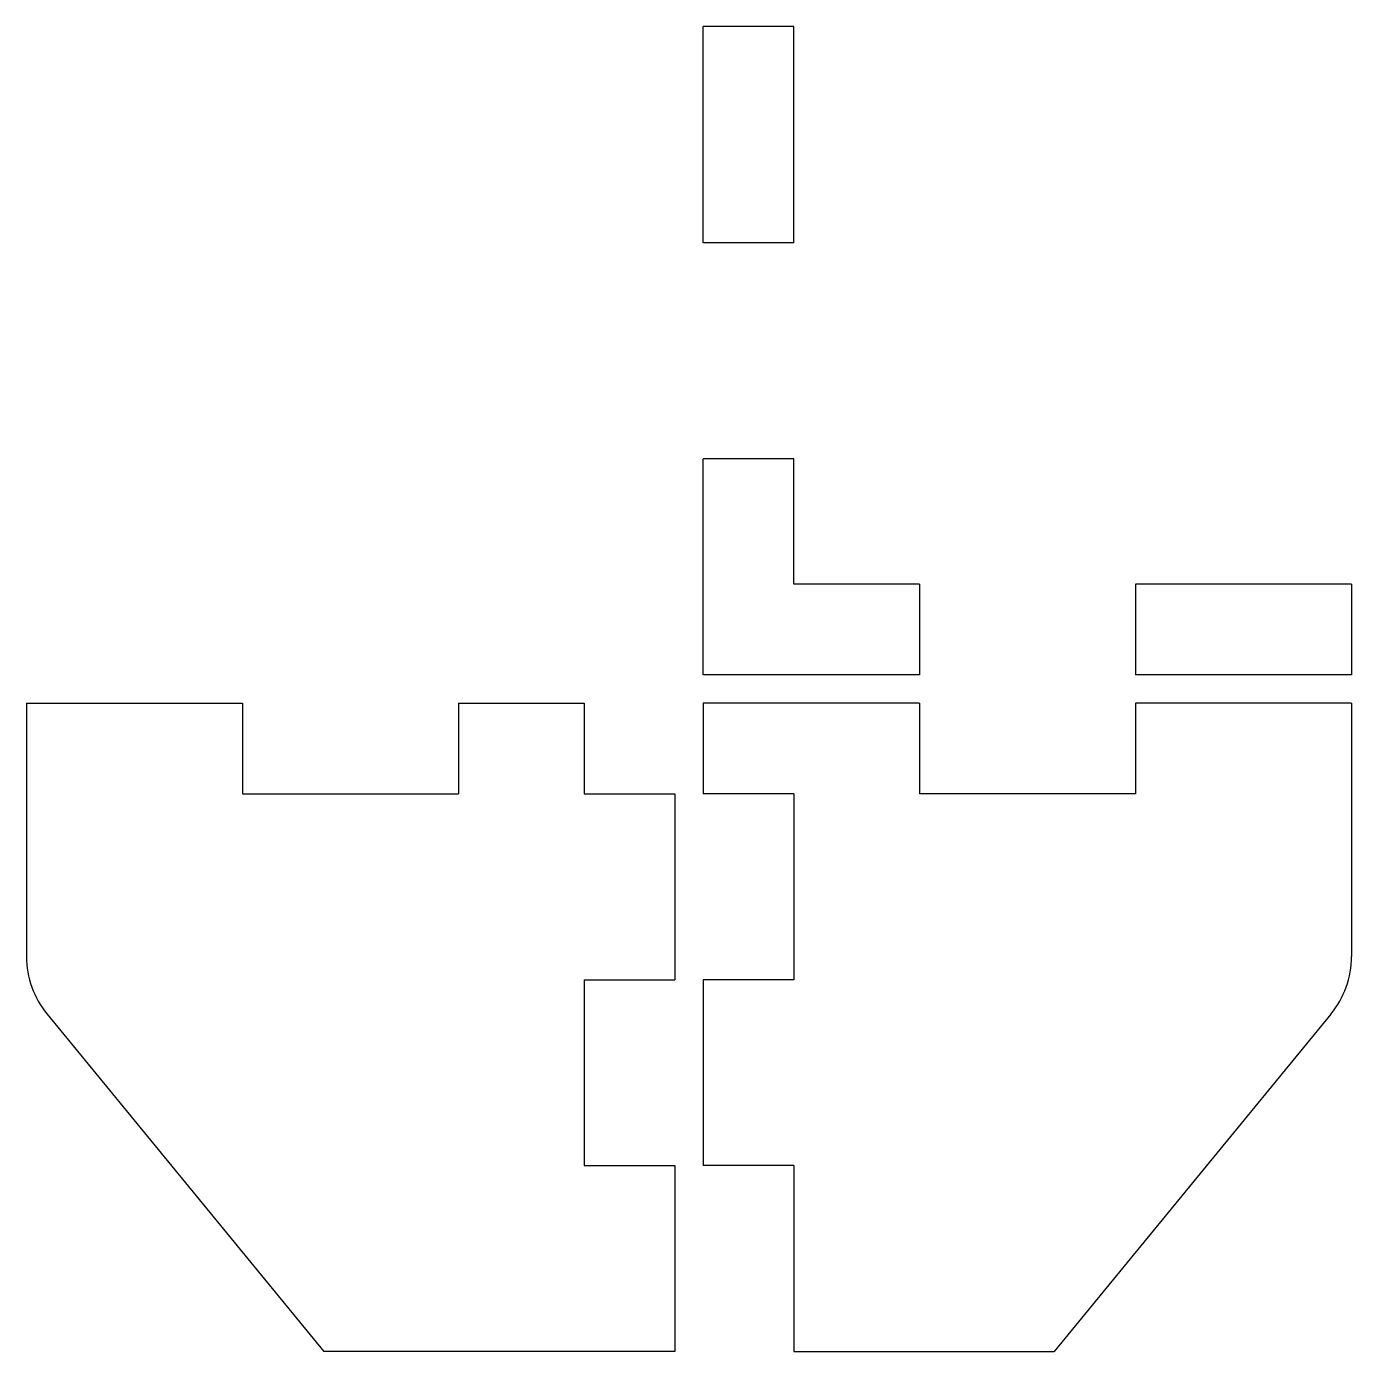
# Model space of a CAD drawing. Extents: x -70.1 to 22.7, y -22.7 to 70.1.
import ezdxf

# ---------------------------------------------------------------- set-up
doc = ezdxf.new("R2010")
doc.units = 0
doc.layers.add('CAD', color=7, linetype='CONTINUOUS')

msp = doc.modelspace()

# ---------------------------------------------------------------- linework, layer by layer
at = {"layer": 'CAD', "color": 5, "linetype": 'CONTINUOUS'}
for p, q in [((-16.35, 70.1), (-22.7, 70.1)), ((-22.7, 54.96), (-22.7, 70.1)), ((-16.35, 54.96), (-16.35, 70.1)), ((-16.35, 54.96), (-22.7, 54.96)), ((-22.7, 24.7), (-22.7, 39.83)), ((-16.35, 39.83), (-22.7, 39.83)), ((-16.35, 31.05), (-16.35, 39.83)), ((-7.567, 31.05), (-16.35, 31.05)), ((-7.567, 31.05), (-7.567, 24.7)), ((7.567, 31.05), (7.567, 24.7)), ((22.7, 31.05), (7.567, 31.05)), ((22.7, 31.05), (22.7, 24.7)), ((-7.567, 24.7), (-22.7, 24.7)), ((22.7, 24.7), (7.567, 24.7)), ((-70.1, 22.7), (-70.1, 4.962)), ((-70.1, 22.7), (-54.967, 22.7)), ((-54.967, 22.7), (-54.967, 16.35)), ((-39.833, 22.7), (-39.833, 16.35)), ((-39.833, 22.7), (-31.05, 22.7)), ((-31.05, 22.7), (-31.05, 16.35)), ((-22.7, 22.7), (-22.7, 16.35)), ((-7.567, 22.7), (-22.7, 22.7)), ((-7.567, 22.7), (-7.567, 16.35)), ((22.7, 22.7), (7.567, 22.7)), ((7.567, 22.7), (7.567, 16.35)), ((22.7, 22.7), (22.7, 4.962)), ((-54.967, 16.35), (-39.833, 16.35)), ((-31.05, 16.35), (-24.7, 16.35)), ((-24.7, 16.35), (-24.7, 3.333)), ((-16.35, 16.35), (-22.7, 16.35)), ((-16.35, 16.35), (-16.35, 3.333)), ((7.567, 16.35), (-7.567, 16.35)), ((-31.05, 3.333), (-24.7, 3.333)), ((-31.05, 3.333), (-31.05, -9.683)), ((-16.35, 3.333), (-22.7, 3.333)), ((-22.7, 3.333), (-22.7, -9.683)), ((-68.659, 0.934), (-49.264, -22.7)), ((21.259, 0.934), (1.864, -22.7)), ((-31.05, -9.683), (-24.7, -9.683)), ((-24.7, -9.683), (-24.7, -22.7)), ((-16.35, -9.683), (-22.7, -9.683)), ((-16.35, -9.683), (-16.35, -22.7)), ((-24.7, -22.7), (-49.264, -22.7)), ((-16.35, -22.7), (1.864, -22.7))]:
    msp.add_line(p, q, dxfattribs=at)
for centre, start, end in [((-63.75, 4.962), 180, 219.37304), ((16.35, 4.962), 320.62696, 0)]:
    msp.add_arc(centre, 6.35, start, end, dxfattribs=at)

doc.saveas('drawing.dxf')
